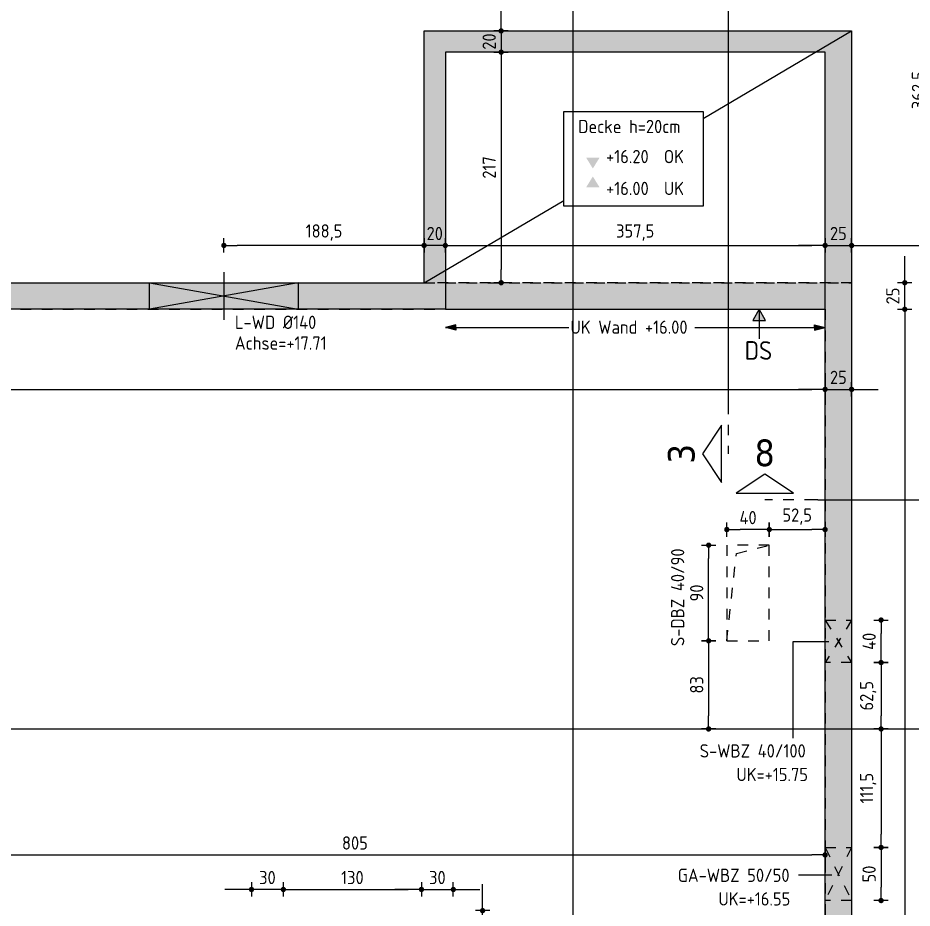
# Model space of a CAD drawing. Extents: x 22 to 185, y 12 to 71.
# Drawn here: x 50.87 to 59.29, y 50.28 to 58.66 of the extents above; entities that cross this region are included whole.
import ezdxf
from ezdxf.enums import TextEntityAlignment as Align

# ---------------------------------------------------------------- set-up
doc = ezdxf.new("R2010")
doc.units = 0
doc.header["$LTSCALE"] = 0.5
doc.header["$MEASUREMENT"] = 0
doc.header["$PDSIZE"] = 0.15
for name, pattern in [('AUSGEZOGEN', [1000.01, 1000, 0.01]), ('HIDDEN2', [0.187, 0.125, -0.062]), ('PUNKT', [0.175, 0.05, -0.125]), ('STRICHPUNKT2', [0.55, 0.25, -0.125, 0.05, -0.125])]:
    doc.linetypes.add(name, pattern=pattern)
doc.layers.get('0').update_dxf_attribs({"linetype": 'CONTINUOUS'})
doc.layers.get('Defpoints').update_dxf_attribs({"linetype": 'CONTINUOUS'})
for name, color, linetype in [('ACHSEN', 7, 'CONTINUOUS'), ('Attika DG', 7, 'CONTINUOUS'), ('BETON', 7, 'CONTINUOUS'), ('DD', 7, 'CONTINUOUS'), ('DRUEBER', 7, 'CONTINUOUS'), ('grau_hell', 7, 'CONTINUOUS'), ('grau_mittel', 7, 'CONTINUOUS'), ('HILFE', 7, 'CONTINUOUS'), ('koten', 7, 'CONTINUOUS'), ('MASSE', 7, 'CONTINUOUS'), ('OBJEKT', 7, 'CONTINUOUS'), ('RND', 7, 'CONTINUOUS'), ('SCHNITTE', 7, 'CONTINUOUS'), ('TEXT', 7, 'CONTINUOUS'), ('WD', 7, 'CONTINUOUS')]:
    doc.layers.add(name, color=color, linetype=linetype)
doc.layers.add('NOPLOT', color=7, linetype='CONTINUOUS', plot=False)
doc.styles.add('HELV', font='tahoma.ttf')
doc.styles.add('TXT', font='isocp.shx')
doc.dimstyles.new('DOT_I', dxfattribs={"dimscale": 0.5, "dimtxt": 0.25, "dimasz": 0.25, "dimexe": 0.1, "dimexo": 0.3, "dimgap": 0.1, "dimtad": 1, "dimdec": 3, "dimzin": 3, "dimtxsty": 'TXT', "dimblk": 'DOT', "dimblk1": 'DOT', "dimblk2": 'DOT', "dimsah": 1, "dimcen": 0.1, "dimse1": 1, "dimse2": 1, "dimazin": 0, "dimtfac": 1, "dimtdec": 4, "dimtix": 1, "dimtmove": 2, "dimatfit": 3, "dimldrblk": 'DOT', "dimfxl": 0, "dimtvp": 1, "dimtolj": 1, "dimtzin": 0, "dimarcsym": 0})

# ---------------------------------------------------------------- blocks, each defined once
blk = doc.blocks.new('DG')
at = {"color": 0, "linetype": 'ByBlock', "lineweight": -2}
blk.add_lwpolyline([(7.8, 13.4), (31.25, 13.4), (31.25, 15.77), (35.275, 15.77), (35.275, 0), (34.875, 0), (34.875, 0.25), (35.025, 0.25), (35.025, 15.57), (31.45, 15.57), (31.45, 13.15), (7.6, 13.15)], dxfattribs=at)
blk = doc.blocks.new('Aufkantung')
at = {"color": 0, "linetype": 'ByBlock', "lineweight": -2}
for points in [[(-0.1, 10.25), (-0.05, 10.25), (-0.05, 13.4), (35.175, 13.4), (35.175, 0), (-0.1, 0)], [(0.15, 13.15), (34.925, 13.15), (34.925, 0.25), (0.15, 0.25)]]:
    blk.add_lwpolyline(points, close=True, dxfattribs=at)
blk = doc.blocks.new('DOT')
at = {"layer": 'MASSE', "color": 7, "linetype": 'Continuous'}
for p, q in [((0, 0), (-1, 0)), ((0, 0.54), (0, -0.54))]:
    blk.add_line(p, q, dxfattribs=at)
at = {"layer": 'MASSE', "color": 7, "linetype": 'Continuous', "const_width": 0.2}
blk.add_lwpolyline([(-0.1, 0, 1), (0.1, 0, 1)], format="xyb", close=True, dxfattribs=at)
blk = doc.blocks.new('*D190')
at = {"layer": 'Defpoints', "color": 0, "linetype": 'AUSGEZOGEN', "transparency": 16777216}
for p in [(27.4744, 55.1648), (58.4744, 55.1648), (58.4744, 55.1648)]:
    blk.add_point(p, dxfattribs=at)
at = {"layer": 'MASSE', "color": 0, "linetype": 'AUSGEZOGEN', "lineweight": -2, "transparency": 16777216}
blk.add_line((27.5994, 55.1648), (58.3494, 55.1648), dxfattribs=at)
at = {"layer": 'MASSE', "color": 0, "linetype": 'AUSGEZOGEN', "lineweight": -2, "transparency": 16777216, "xscale": 0.125, "yscale": 0.125, "zscale": 0.125, "rotation": 180}
blk.add_blockref('DOT', (27.4744, 55.1648), dxfattribs=at)
at = {"layer": 'MASSE', "color": 0, "linetype": 'AUSGEZOGEN', "lineweight": -2, "transparency": 16777216, "xscale": 0.125, "yscale": 0.125, "zscale": 0.125}
blk.add_blockref('DOT', (58.4744, 55.1648), dxfattribs=at)
at = {"layer": 'MASSE', "color": 0, "linetype": 'AUSGEZOGEN', "transparency": 16777216, "insert": (42.9744, 55.2773), "char_height": 0.125, "attachment_point": 5, "style": 'TXT'}
blk.add_mtext('\\A1;3100', dxfattribs=at)
blk = doc.blocks.new('*D191')
at = {"layer": 'Defpoints', "color": 0, "linetype": 'AUSGEZOGEN', "transparency": 16777216}
for p in [(58.4744, 55.1648), (58.7244, 55.1648), (58.7244, 55.1648)]:
    blk.add_point(p, dxfattribs=at)
at = {"layer": 'MASSE', "color": 0, "linetype": 'AUSGEZOGEN', "lineweight": -2, "transparency": 16777216}
for p, q in [((58.3494, 55.1648), (58.2244, 55.1648)), ((58.4744, 55.1648), (58.7244, 55.1648)), ((58.8494, 55.1648), (58.9744, 55.1648))]:
    blk.add_line(p, q, dxfattribs=at)
at = {"layer": 'MASSE', "color": 0, "linetype": 'AUSGEZOGEN', "lineweight": -2, "transparency": 16777216, "xscale": 0.125, "yscale": 0.125, "zscale": 0.125}
blk.add_blockref('DOT', (58.4744, 55.1648), dxfattribs=at)
at = {"layer": 'MASSE', "color": 0, "linetype": 'AUSGEZOGEN', "lineweight": -2, "transparency": 16777216, "xscale": 0.125, "yscale": 0.125, "zscale": 0.125, "rotation": 180}
blk.add_blockref('DOT', (58.7244, 55.1648), dxfattribs=at)
at = {"layer": 'MASSE', "color": 0, "linetype": 'AUSGEZOGEN', "transparency": 16777216, "insert": (58.5994, 55.2774), "char_height": 0.125, "attachment_point": 5, "style": 'TXT'}
blk.add_mtext('\\A1;25', dxfattribs=at)
blk = doc.blocks.new('*D201')
at = {"layer": 'Defpoints', "color": 0, "linetype": 'AUSGEZOGEN', "transparency": 16777216}
for p in [(59.2246, 56.1685), (59.2246, 56.1685), (59.2246, 55.9185)]:
    blk.add_point(p, dxfattribs=at)
at = {"layer": 'MASSE', "color": 0, "linetype": 'AUSGEZOGEN', "lineweight": -2, "transparency": 16777216}
for p, q in [((59.2246, 56.2935), (59.2246, 56.4185)), ((59.2246, 55.9185), (59.2246, 56.1685)), ((59.2246, 55.7935), (59.2246, 55.6685))]:
    blk.add_line(p, q, dxfattribs=at)
at = {"layer": 'MASSE', "color": 0, "linetype": 'AUSGEZOGEN', "lineweight": -2, "transparency": 16777216, "xscale": 0.125, "yscale": 0.125, "zscale": 0.125}
for p, rotation in [((59.2246, 56.1685), 270), ((59.2246, 55.9185), 90)]:
    blk.add_blockref('DOT', p, dxfattribs=dict(at, rotation=rotation))
at = {"layer": 'MASSE', "color": 0, "linetype": 'AUSGEZOGEN', "transparency": 16777216, "insert": (59.1121, 56.0435), "char_height": 0.125, "attachment_point": 5, "rotation": 90, "style": 'TXT'}
blk.add_mtext('\\A1;25', dxfattribs=at)
blk = doc.blocks.new('*D202')
at = {"layer": 'Defpoints', "color": 0, "linetype": 'AUSGEZOGEN', "transparency": 16777216}
for p in [(59.2246, 55.9185), (59.2246, 43.0185), (59.2246, 43.0185)]:
    blk.add_point(p, dxfattribs=at)
at = {"layer": 'MASSE', "color": 0, "linetype": 'AUSGEZOGEN', "lineweight": -2, "transparency": 16777216}
blk.add_line((59.2246, 55.7935), (59.2246, 43.1435), dxfattribs=at)
at = {"layer": 'MASSE', "color": 0, "linetype": 'AUSGEZOGEN', "lineweight": -2, "transparency": 16777216, "xscale": 0.125, "yscale": 0.125, "zscale": 0.125}
for p, rotation in [((59.2246, 55.9185), 90), ((59.2246, 43.0185), 270)]:
    blk.add_blockref('DOT', p, dxfattribs=dict(at, rotation=rotation))
at = {"layer": 'MASSE', "color": 0, "linetype": 'AUSGEZOGEN', "transparency": 16777216, "insert": (59.1121, 49.4685), "char_height": 0.125, "attachment_point": 5, "rotation": 90, "style": 'TXT'}
blk.add_mtext('\\A1;1290', dxfattribs=at)
blk = doc.blocks.new('*D213')
at = {"layer": 'Defpoints', "color": 0, "linetype": 'AUSGEZOGEN', "transparency": 16777216}
for p in [(50.4244, 50.7829), (58.4744, 50.7829), (58.4744, 50.7829)]:
    blk.add_point(p, dxfattribs=at)
at = {"layer": 'MASSE', "color": 0, "linetype": 'AUSGEZOGEN', "lineweight": -2, "transparency": 16777216}
blk.add_line((50.5494, 50.7829), (58.3494, 50.7829), dxfattribs=at)
at = {"layer": 'MASSE', "color": 0, "linetype": 'AUSGEZOGEN', "lineweight": -2, "transparency": 16777216, "xscale": 0.125, "yscale": 0.125, "zscale": 0.125, "rotation": 180}
blk.add_blockref('DOT', (50.4244, 50.7829), dxfattribs=at)
at = {"layer": 'MASSE', "color": 0, "linetype": 'AUSGEZOGEN', "lineweight": -2, "transparency": 16777216, "xscale": 0.125, "yscale": 0.125, "zscale": 0.125}
blk.add_blockref('DOT', (58.4744, 50.7829), dxfattribs=at)
at = {"layer": 'MASSE', "color": 0, "linetype": 'AUSGEZOGEN', "transparency": 16777216, "insert": (54.048, 50.8954), "char_height": 0.125, "attachment_point": 5, "style": 'TXT'}
blk.add_mtext('\\A1;805', dxfattribs=at)
blk = doc.blocks.new('okrd_o')
at = {"layer": 'koten', "color": 7, "linetype": 'Continuous'}
blk.add_solid([(-0.125, 0.202), (0.125, 0.202), (0, 0)], dxfattribs=at)
at = {"layer": 'koten', "style": 'TXT'}
blk.add_attdef('OKRD', (0.25, 0.1), '', height=0.25, dxfattribs=at)
blk = doc.blocks.new('okrd_u')
at = {"layer": 'koten', "color": 7, "linetype": 'Continuous'}
blk.add_solid([(-0.125, -0.202), (0.125, -0.202), (0, 0)], dxfattribs=at)
at = {"layer": 'koten', "style": 'TXT'}
blk.add_attdef('OKRD', (0.25, -0.35), '', height=0.25, dxfattribs=at)
blk = doc.blocks.new('*D258')
at = {"layer": 'Defpoints', "color": 0, "linetype": 'AUSGEZOGEN', "transparency": 16777216}
for p in [(54.6994, 56.5192), (54.6994, 56.5192), (54.8994, 56.5192)]:
    blk.add_point(p, dxfattribs=at)
at = {"layer": 'MASSE', "color": 0, "linetype": 'AUSGEZOGEN', "lineweight": -2, "transparency": 16777216}
for p, q in [((54.5744, 56.5192), (54.4494, 56.5192)), ((54.8994, 56.5192), (54.6994, 56.5192)), ((55.0244, 56.5192), (55.1494, 56.5192))]:
    blk.add_line(p, q, dxfattribs=at)
at = {"layer": 'MASSE', "color": 0, "linetype": 'AUSGEZOGEN', "lineweight": -2, "transparency": 16777216, "xscale": 0.125, "yscale": 0.125, "zscale": 0.125}
blk.add_blockref('DOT', (54.6994, 56.5192), dxfattribs=at)
at = {"layer": 'MASSE', "color": 0, "linetype": 'AUSGEZOGEN', "lineweight": -2, "transparency": 16777216, "xscale": 0.125, "yscale": 0.125, "zscale": 0.125, "rotation": 180}
blk.add_blockref('DOT', (54.8994, 56.5192), dxfattribs=at)
at = {"layer": 'MASSE', "color": 0, "linetype": 'AUSGEZOGEN', "transparency": 16777216, "insert": (54.7994, 56.6317), "char_height": 0.125, "attachment_point": 5, "style": 'TXT'}
blk.add_mtext('\\A1;20', dxfattribs=at)
blk = doc.blocks.new('*D259')
at = {"layer": 'Defpoints', "color": 0, "linetype": 'AUSGEZOGEN', "transparency": 16777216}
for p in [(54.8994, 56.5192), (58.4744, 56.5192), (58.4744, 56.5192)]:
    blk.add_point(p, dxfattribs=at)
at = {"layer": 'MASSE', "color": 0, "linetype": 'AUSGEZOGEN', "lineweight": -2, "transparency": 16777216}
blk.add_line((55.0244, 56.5192), (58.3494, 56.5192), dxfattribs=at)
at = {"layer": 'MASSE', "color": 0, "linetype": 'AUSGEZOGEN', "lineweight": -2, "transparency": 16777216, "xscale": 0.125, "yscale": 0.125, "zscale": 0.125, "rotation": 180}
blk.add_blockref('DOT', (54.8994, 56.5192), dxfattribs=at)
at = {"layer": 'MASSE', "color": 0, "linetype": 'AUSGEZOGEN', "lineweight": -2, "transparency": 16777216, "xscale": 0.125, "yscale": 0.125, "zscale": 0.125}
blk.add_blockref('DOT', (58.4744, 56.5192), dxfattribs=at)
at = {"layer": 'MASSE', "color": 0, "linetype": 'AUSGEZOGEN', "transparency": 16777216, "insert": (56.6869, 56.6411), "char_height": 0.125, "attachment_point": 5, "style": 'TXT'}
blk.add_mtext('\\A1;357,5', dxfattribs=at)
blk = doc.blocks.new('*D260')
at = {"layer": 'Defpoints', "color": 0, "linetype": 'AUSGEZOGEN', "transparency": 16777216}
for p in [(58.4744, 56.5192), (58.7244, 56.5192), (58.7244, 56.5192)]:
    blk.add_point(p, dxfattribs=at)
at = {"layer": 'MASSE', "color": 0, "linetype": 'AUSGEZOGEN', "lineweight": -2, "transparency": 16777216}
for p, q in [((58.3494, 56.5192), (58.2244, 56.5192)), ((58.4744, 56.5192), (58.7244, 56.5192)), ((58.8494, 56.5192), (58.9744, 56.5192))]:
    blk.add_line(p, q, dxfattribs=at)
at = {"layer": 'MASSE', "color": 0, "linetype": 'AUSGEZOGEN', "lineweight": -2, "transparency": 16777216, "xscale": 0.125, "yscale": 0.125, "zscale": 0.125}
blk.add_blockref('DOT', (58.4744, 56.5192), dxfattribs=at)
at = {"layer": 'MASSE', "color": 0, "linetype": 'AUSGEZOGEN', "lineweight": -2, "transparency": 16777216, "xscale": 0.125, "yscale": 0.125, "zscale": 0.125, "rotation": 180}
blk.add_blockref('DOT', (58.7244, 56.5192), dxfattribs=at)
at = {"layer": 'MASSE', "color": 0, "linetype": 'AUSGEZOGEN', "transparency": 16777216, "insert": (58.5994, 56.6317), "char_height": 0.125, "attachment_point": 5, "style": 'TXT'}
blk.add_mtext('\\A1;25', dxfattribs=at)
blk = doc.blocks.new('*D261')
at = {"layer": 'Defpoints', "color": 0, "linetype": 'AUSGEZOGEN', "transparency": 16777216}
for p in [(58.7244, 56.5192), (62.1994, 56.5192), (62.1994, 56.5192)]:
    blk.add_point(p, dxfattribs=at)
at = {"layer": 'MASSE', "color": 0, "linetype": 'AUSGEZOGEN', "lineweight": -2, "transparency": 16777216}
blk.add_line((58.8494, 56.5192), (62.0744, 56.5192), dxfattribs=at)
at = {"layer": 'MASSE', "color": 0, "linetype": 'AUSGEZOGEN', "lineweight": -2, "transparency": 16777216, "xscale": 0.125, "yscale": 0.125, "zscale": 0.125, "rotation": 180}
blk.add_blockref('DOT', (58.7244, 56.5192), dxfattribs=at)
at = {"layer": 'MASSE', "color": 0, "linetype": 'AUSGEZOGEN', "lineweight": -2, "transparency": 16777216, "xscale": 0.125, "yscale": 0.125, "zscale": 0.125}
blk.add_blockref('DOT', (62.1994, 56.5192), dxfattribs=at)
at = {"layer": 'MASSE', "color": 0, "linetype": 'AUSGEZOGEN', "transparency": 16777216, "insert": (60.4619, 56.6411), "char_height": 0.125, "attachment_point": 5, "style": 'TXT'}
blk.add_mtext('\\A1;347,5', dxfattribs=at)
blk = doc.blocks.new('SCHN-1')
at = {"layer": 'SCHNITTE', "color": 5, "linetype": 'Continuous'}
blk.add_lwpolyline([(0.54, 0.125), (0, 0.485), (-0.54, 0.125)], close=True, dxfattribs=at)
at = {"layer": 'SCHNITTE', "color": 6, "linetype": 'Continuous', "style": 'HELV'}
blk.add_attdef('SCHN-1', text='', height=0.5, dxfattribs=at).set_placement((0, 0.635), align=Align.CENTER)
blk = doc.blocks.new('*D90')
at = {"layer": 'Defpoints', "color": 0, "linetype": 'AUSGEZOGEN', "transparency": 16777216}
for p in [(57.5494, 53.8454), (57.5494, 53.8454), (57.9494, 53.8454)]:
    blk.add_point(p, dxfattribs=at)
at = {"layer": 'MASSE', "color": 0, "linetype": 'AUSGEZOGEN', "lineweight": -2, "transparency": 16777216}
blk.add_line((57.8244, 53.8454), (57.6744, 53.8454), dxfattribs=at)
at = {"layer": 'MASSE', "color": 0, "linetype": 'AUSGEZOGEN', "lineweight": -2, "transparency": 16777216, "xscale": 0.125, "yscale": 0.125, "zscale": 0.125, "rotation": 180}
blk.add_blockref('DOT', (57.5494, 53.8454), dxfattribs=at)
at = {"layer": 'MASSE', "color": 0, "linetype": 'AUSGEZOGEN', "lineweight": -2, "transparency": 16777216, "xscale": 0.125, "yscale": 0.125, "zscale": 0.125}
blk.add_blockref('DOT', (57.9494, 53.8454), dxfattribs=at)
at = {"layer": 'MASSE', "color": 0, "linetype": 'AUSGEZOGEN', "transparency": 16777216, "insert": (57.7494, 53.9579), "char_height": 0.125, "attachment_point": 5, "style": 'TXT'}
blk.add_mtext('\\A1;40', dxfattribs=at)
blk = doc.blocks.new('*D91')
at = {"layer": 'Defpoints', "color": 0, "linetype": 'AUSGEZOGEN', "transparency": 16777216}
for p in [(57.9494, 53.8454), (58.4744, 53.8454), (58.4744, 53.8454)]:
    blk.add_point(p, dxfattribs=at)
at = {"layer": 'MASSE', "color": 0, "linetype": 'AUSGEZOGEN', "lineweight": -2, "transparency": 16777216}
blk.add_line((58.0744, 53.8454), (58.3494, 53.8454), dxfattribs=at)
at = {"layer": 'MASSE', "color": 0, "linetype": 'AUSGEZOGEN', "lineweight": -2, "transparency": 16777216, "xscale": 0.125, "yscale": 0.125, "zscale": 0.125, "rotation": 180}
blk.add_blockref('DOT', (57.9494, 53.8454), dxfattribs=at)
at = {"layer": 'MASSE', "color": 0, "linetype": 'AUSGEZOGEN', "lineweight": -2, "transparency": 16777216, "xscale": 0.125, "yscale": 0.125, "zscale": 0.125}
blk.add_blockref('DOT', (58.4744, 53.8454), dxfattribs=at)
at = {"layer": 'MASSE', "color": 0, "linetype": 'AUSGEZOGEN', "transparency": 16777216, "insert": (58.2119, 53.9673), "char_height": 0.125, "attachment_point": 5, "style": 'TXT'}
blk.add_mtext('\\A1;52,5', dxfattribs=at)
blk = doc.blocks.new('*D77')
at = {"layer": 'Defpoints', "color": 0, "linetype": 'AUSGEZOGEN', "transparency": 16777216}
for p in [(57.3783, 53.6985), (57.3783, 53.6985), (57.3783, 52.7985)]:
    blk.add_point(p, dxfattribs=at)
at = {"layer": 'MASSE', "color": 0, "linetype": 'AUSGEZOGEN', "lineweight": -2, "transparency": 16777216}
blk.add_line((57.3783, 52.9235), (57.3783, 53.5735), dxfattribs=at)
at = {"layer": 'MASSE', "color": 0, "linetype": 'AUSGEZOGEN', "lineweight": -2, "transparency": 16777216, "xscale": 0.125, "yscale": 0.125, "zscale": 0.125}
for p, rotation in [((57.3783, 53.6985), 90), ((57.3783, 52.7985), 270)]:
    blk.add_blockref('DOT', p, dxfattribs=dict(at, rotation=rotation))
at = {"layer": 'MASSE', "color": 0, "linetype": 'AUSGEZOGEN', "transparency": 16777216, "insert": (57.2658, 53.2485), "char_height": 0.125, "attachment_point": 5, "rotation": 90, "style": 'TXT'}
blk.add_mtext('\\A1;90', dxfattribs=at)
blk = doc.blocks.new('*D78')
at = {"layer": 'Defpoints', "color": 0, "linetype": 'AUSGEZOGEN', "transparency": 16777216}
for p in [(57.3783, 52.7985), (57.3783, 51.9685), (57.3783, 51.9685)]:
    blk.add_point(p, dxfattribs=at)
at = {"layer": 'MASSE', "color": 0, "linetype": 'AUSGEZOGEN', "lineweight": -2, "transparency": 16777216}
blk.add_line((57.3783, 52.6735), (57.3783, 52.0935), dxfattribs=at)
at = {"layer": 'MASSE', "color": 0, "linetype": 'AUSGEZOGEN', "lineweight": -2, "transparency": 16777216, "xscale": 0.125, "yscale": 0.125, "zscale": 0.125}
for p, rotation in [((57.3783, 52.7985), 90), ((57.3783, 51.9685), 270)]:
    blk.add_blockref('DOT', p, dxfattribs=dict(at, rotation=rotation))
at = {"layer": 'MASSE', "color": 0, "linetype": 'AUSGEZOGEN', "transparency": 16777216, "insert": (57.2658, 52.3835), "char_height": 0.125, "attachment_point": 5, "rotation": 90, "style": 'TXT'}
blk.add_mtext('\\A1;83', dxfattribs=at)
blk = doc.blocks.new('*D295')
at = {"layer": 'Defpoints', "color": 0, "linetype": 'AUSGEZOGEN', "transparency": 16777216}
for p in [(59.4901, 59.7935), (59.4901, 56.1685), (59.4901, 56.1685)]:
    blk.add_point(p, dxfattribs=at)
at = {"layer": 'MASSE', "color": 0, "linetype": 'AUSGEZOGEN', "lineweight": -2, "transparency": 16777216}
blk.add_line((59.4901, 59.6685), (59.4901, 56.2935), dxfattribs=at)
at = {"layer": 'MASSE', "color": 0, "linetype": 'AUSGEZOGEN', "lineweight": -2, "transparency": 16777216, "xscale": 0.125, "yscale": 0.125, "zscale": 0.125}
for p, rotation in [((59.4901, 59.7935), 90), ((59.4901, 56.1685), 270)]:
    blk.add_blockref('DOT', p, dxfattribs=dict(at, rotation=rotation))
at = {"layer": 'MASSE', "color": 0, "linetype": 'AUSGEZOGEN', "transparency": 16777216, "insert": (59.3682, 57.981), "char_height": 0.125, "attachment_point": 5, "rotation": 90, "style": 'TXT'}
blk.add_mtext('\\A1;362,5', dxfattribs=at)
blk = doc.blocks.new('*D119')
at = {"layer": 'Defpoints', "color": 0, "linetype": 'AUSGEZOGEN', "transparency": 16777216}
for p in [(55.4248, 59.7935), (55.4248, 59.7935), (55.4248, 58.5385)]:
    blk.add_point(p, dxfattribs=at)
at = {"layer": 'MASSE', "color": 0, "linetype": 'AUSGEZOGEN', "lineweight": -2, "transparency": 16777216}
blk.add_line((55.4248, 58.6635), (55.4248, 59.6685), dxfattribs=at)
at = {"layer": 'MASSE', "color": 0, "linetype": 'AUSGEZOGEN', "lineweight": -2, "transparency": 16777216, "xscale": 0.125, "yscale": 0.125, "zscale": 0.125}
for p, rotation in [((55.4248, 59.7935), 90), ((55.4248, 58.5385), 270)]:
    blk.add_blockref('DOT', p, dxfattribs=dict(at, rotation=rotation))
at = {"layer": 'MASSE', "color": 0, "linetype": 'AUSGEZOGEN', "transparency": 16777216, "insert": (55.3029, 59.166), "char_height": 0.125, "attachment_point": 5, "rotation": 90, "style": 'TXT'}
blk.add_mtext('\\A1;125,5', dxfattribs=at)
blk = doc.blocks.new('*D120')
at = {"layer": 'Defpoints', "color": 0, "linetype": 'AUSGEZOGEN', "transparency": 16777216}
for p in [(55.4248, 58.5385), (55.4248, 58.3385), (55.4248, 58.3385)]:
    blk.add_point(p, dxfattribs=at)
at = {"layer": 'MASSE', "color": 0, "linetype": 'AUSGEZOGEN', "lineweight": -2, "transparency": 16777216}
for p, q in [((55.4248, 58.6635), (55.4248, 58.7885)), ((55.4248, 58.5385), (55.4248, 58.3385)), ((55.4248, 58.2135), (55.4248, 58.0885))]:
    blk.add_line(p, q, dxfattribs=at)
at = {"layer": 'MASSE', "color": 0, "linetype": 'AUSGEZOGEN', "lineweight": -2, "transparency": 16777216, "xscale": 0.125, "yscale": 0.125, "zscale": 0.125}
for p, rotation in [((55.4248, 58.5385), 270), ((55.4248, 58.3385), 90)]:
    blk.add_blockref('DOT', p, dxfattribs=dict(at, rotation=rotation))
at = {"layer": 'MASSE', "color": 0, "linetype": 'AUSGEZOGEN', "transparency": 16777216, "insert": (55.3122, 58.4385), "char_height": 0.125, "attachment_point": 5, "rotation": 90, "style": 'TXT'}
blk.add_mtext('\\A1;20', dxfattribs=at)
blk = doc.blocks.new('*D121')
at = {"layer": 'Defpoints', "color": 0, "linetype": 'AUSGEZOGEN', "transparency": 16777216}
for p in [(55.4248, 58.3385), (55.4248, 56.1685), (55.4248, 56.1685)]:
    blk.add_point(p, dxfattribs=at)
at = {"layer": 'MASSE', "color": 0, "linetype": 'AUSGEZOGEN', "lineweight": -2, "transparency": 16777216}
blk.add_line((55.4248, 58.2135), (55.4248, 56.2935), dxfattribs=at)
at = {"layer": 'MASSE', "color": 0, "linetype": 'AUSGEZOGEN', "lineweight": -2, "transparency": 16777216, "xscale": 0.125, "yscale": 0.125, "zscale": 0.125}
for p, rotation in [((55.4248, 58.3385), 90), ((55.4248, 56.1685), 270)]:
    blk.add_blockref('DOT', p, dxfattribs=dict(at, rotation=rotation))
at = {"layer": 'MASSE', "color": 0, "linetype": 'AUSGEZOGEN', "transparency": 16777216, "insert": (55.3122, 57.2535), "char_height": 0.125, "attachment_point": 5, "rotation": 90, "style": 'TXT'}
blk.add_mtext('\\A1;217', dxfattribs=at)
blk = doc.blocks.new('*D129')
at = {"layer": 'Defpoints', "color": 0, "linetype": 'AUSGEZOGEN', "transparency": 16777216}
for p in [(52.8144, 56.5192), (52.8144, 56.5192), (54.6994, 56.5192)]:
    blk.add_point(p, dxfattribs=at)
at = {"layer": 'MASSE', "color": 0, "linetype": 'AUSGEZOGEN', "lineweight": -2, "transparency": 16777216}
blk.add_line((54.5744, 56.5192), (52.9394, 56.5192), dxfattribs=at)
at = {"layer": 'MASSE', "color": 0, "linetype": 'AUSGEZOGEN', "lineweight": -2, "transparency": 16777216, "xscale": 0.125, "yscale": 0.125, "zscale": 0.125, "rotation": 180}
blk.add_blockref('DOT', (52.8144, 56.5192), dxfattribs=at)
at = {"layer": 'MASSE', "color": 0, "linetype": 'AUSGEZOGEN', "lineweight": -2, "transparency": 16777216, "xscale": 0.125, "yscale": 0.125, "zscale": 0.125}
blk.add_blockref('DOT', (54.6994, 56.5192), dxfattribs=at)
at = {"layer": 'MASSE', "color": 0, "linetype": 'AUSGEZOGEN', "transparency": 16777216, "insert": (53.7569, 56.6411), "char_height": 0.125, "attachment_point": 5, "style": 'TXT'}
blk.add_mtext('\\A1;188,5', dxfattribs=at)
blk = doc.blocks.new('Pfeillinie')
at = {"layer": 'TEXT', "linetype": 'Continuous'}
blk.add_hatch(color=7, dxfattribs=at).paths.add_polyline_path([(0, 0), (-0.8, 0.2), (-0.8, 0), (-0.8, -0.2)])
at = {"layer": 'TEXT', "color": 7, "linetype": 'Continuous'}
for p, q in [((-0.8, 0), (-0.8, 0.2)), ((-0.8, 0.2), (0, 0)), ((-0.8, 0), (-0.8, -0.2)), ((-0.8, -0.2), (0, 0))]:
    blk.add_line(p, q, dxfattribs=at)
blk = doc.blocks.new('*D51')
at = {"layer": 'Defpoints', "color": 0, "linetype": 'AUSGEZOGEN', "transparency": 16777216}
for p in [(59.0016, 50.8535), (59.0016, 50.3535), (59.0016, 50.3535)]:
    blk.add_point(p, dxfattribs=at)
at = {"layer": 'MASSE', "color": 0, "linetype": 'AUSGEZOGEN', "lineweight": -2, "transparency": 16777216}
blk.add_line((59.0016, 50.7285), (59.0016, 50.4785), dxfattribs=at)
at = {"layer": 'MASSE', "color": 0, "linetype": 'AUSGEZOGEN', "lineweight": -2, "transparency": 16777216, "xscale": 0.125, "yscale": 0.125, "zscale": 0.125}
for p, rotation in [((59.0016, 50.8535), 90), ((59.0016, 50.3535), 270)]:
    blk.add_blockref('DOT', p, dxfattribs=dict(at, rotation=rotation))
at = {"layer": 'MASSE', "color": 0, "linetype": 'AUSGEZOGEN', "transparency": 16777216, "insert": (58.8891, 50.6035), "char_height": 0.125, "attachment_point": 5, "rotation": 90, "style": 'TXT'}
blk.add_mtext('\\A1;50', dxfattribs=at)
blk = doc.blocks.new('*D158')
at = {"layer": 'Defpoints', "color": 0, "linetype": 'AUSGEZOGEN', "transparency": 16777216}
for p in [(53.0744, 50.4579), (53.0744, 50.4579), (53.3744, 50.4579)]:
    blk.add_point(p, dxfattribs=at)
at = {"layer": 'MASSE', "color": 0, "linetype": 'AUSGEZOGEN', "lineweight": -2, "transparency": 16777216}
for p, q in [((52.9494, 50.4579), (52.8244, 50.4579)), ((53.3744, 50.4579), (53.0744, 50.4579)), ((53.4994, 50.4579), (53.6244, 50.4579))]:
    blk.add_line(p, q, dxfattribs=at)
at = {"layer": 'MASSE', "color": 0, "linetype": 'AUSGEZOGEN', "lineweight": -2, "transparency": 16777216, "xscale": 0.125, "yscale": 0.125, "zscale": 0.125}
blk.add_blockref('DOT', (53.0744, 50.4579), dxfattribs=at)
at = {"layer": 'MASSE', "color": 0, "linetype": 'AUSGEZOGEN', "lineweight": -2, "transparency": 16777216, "xscale": 0.125, "yscale": 0.125, "zscale": 0.125, "rotation": 180}
blk.add_blockref('DOT', (53.3744, 50.4579), dxfattribs=at)
at = {"layer": 'MASSE', "color": 0, "linetype": 'AUSGEZOGEN', "transparency": 16777216, "insert": (53.2244, 50.5704), "char_height": 0.125, "attachment_point": 5, "style": 'TXT'}
blk.add_mtext('\\A1;30', dxfattribs=at)
blk = doc.blocks.new('*D159')
at = {"layer": 'Defpoints', "color": 0, "linetype": 'AUSGEZOGEN', "transparency": 16777216}
for p in [(53.3744, 50.4579), (54.6744, 50.4579), (54.6744, 50.4579)]:
    blk.add_point(p, dxfattribs=at)
at = {"layer": 'MASSE', "color": 0, "linetype": 'AUSGEZOGEN', "lineweight": -2, "transparency": 16777216}
blk.add_line((53.4994, 50.4579), (54.5494, 50.4579), dxfattribs=at)
at = {"layer": 'MASSE', "color": 0, "linetype": 'AUSGEZOGEN', "lineweight": -2, "transparency": 16777216, "xscale": 0.125, "yscale": 0.125, "zscale": 0.125, "rotation": 180}
blk.add_blockref('DOT', (53.3744, 50.4579), dxfattribs=at)
at = {"layer": 'MASSE', "color": 0, "linetype": 'AUSGEZOGEN', "lineweight": -2, "transparency": 16777216, "xscale": 0.125, "yscale": 0.125, "zscale": 0.125}
blk.add_blockref('DOT', (54.6744, 50.4579), dxfattribs=at)
at = {"layer": 'MASSE', "color": 0, "linetype": 'AUSGEZOGEN', "transparency": 16777216, "insert": (54.0244, 50.5704), "char_height": 0.125, "attachment_point": 5, "style": 'TXT'}
blk.add_mtext('\\A1;130', dxfattribs=at)
blk = doc.blocks.new('*D160')
at = {"layer": 'Defpoints', "color": 0, "linetype": 'AUSGEZOGEN', "transparency": 16777216}
for p in [(54.6744, 50.4579), (54.9744, 50.4579), (54.9744, 50.4579)]:
    blk.add_point(p, dxfattribs=at)
at = {"layer": 'MASSE', "color": 0, "linetype": 'AUSGEZOGEN', "lineweight": -2, "transparency": 16777216}
for p, q in [((54.5494, 50.4579), (54.4244, 50.4579)), ((54.6744, 50.4579), (54.9744, 50.4579)), ((55.0994, 50.4579), (55.2244, 50.4579))]:
    blk.add_line(p, q, dxfattribs=at)
at = {"layer": 'MASSE', "color": 0, "linetype": 'AUSGEZOGEN', "lineweight": -2, "transparency": 16777216, "xscale": 0.125, "yscale": 0.125, "zscale": 0.125}
blk.add_blockref('DOT', (54.6744, 50.4579), dxfattribs=at)
at = {"layer": 'MASSE', "color": 0, "linetype": 'AUSGEZOGEN', "lineweight": -2, "transparency": 16777216, "xscale": 0.125, "yscale": 0.125, "zscale": 0.125, "rotation": 180}
blk.add_blockref('DOT', (54.9744, 50.4579), dxfattribs=at)
at = {"layer": 'MASSE', "color": 0, "linetype": 'AUSGEZOGEN', "transparency": 16777216, "insert": (54.8244, 50.5704), "char_height": 0.125, "attachment_point": 5, "style": 'TXT'}
blk.add_mtext('\\A1;30', dxfattribs=at)
blk = doc.blocks.new('*D161')
at = {"layer": 'Defpoints', "color": 0, "linetype": 'AUSGEZOGEN', "transparency": 16777216}
for p in [(55.2502, 50.2585), (55.2502, 50.2585), (55.2502, 49.9585)]:
    blk.add_point(p, dxfattribs=at)
at = {"layer": 'MASSE', "color": 0, "linetype": 'AUSGEZOGEN', "lineweight": -2, "transparency": 16777216}
for p, q in [((55.2502, 50.3835), (55.2502, 50.5085)), ((55.2502, 49.9585), (55.2502, 50.2585)), ((55.2502, 49.8335), (55.2502, 49.7085))]:
    blk.add_line(p, q, dxfattribs=at)
at = {"layer": 'MASSE', "color": 0, "linetype": 'AUSGEZOGEN', "lineweight": -2, "transparency": 16777216, "xscale": 0.125, "yscale": 0.125, "zscale": 0.125}
for p, rotation in [((55.2502, 50.2585), 270), ((55.2502, 49.9585), 90)]:
    blk.add_blockref('DOT', p, dxfattribs=dict(at, rotation=rotation))
at = {"layer": 'MASSE', "color": 0, "linetype": 'AUSGEZOGEN', "transparency": 16777216, "insert": (55.1377, 50.1085), "char_height": 0.125, "attachment_point": 5, "rotation": 90, "style": 'TXT'}
blk.add_mtext('\\A1;30', dxfattribs=at)
blk = doc.blocks.new('*D146')
at = {"layer": 'Defpoints', "color": 0, "linetype": 'AUSGEZOGEN', "transparency": 16777216}
for p in [(59.0016, 51.9685), (59.0016, 50.8535), (59.0016, 50.8535)]:
    blk.add_point(p, dxfattribs=at)
at = {"layer": 'MASSE', "color": 0, "linetype": 'AUSGEZOGEN', "lineweight": -2, "transparency": 16777216}
blk.add_line((59.0016, 51.8435), (59.0016, 50.9785), dxfattribs=at)
at = {"layer": 'MASSE', "color": 0, "linetype": 'AUSGEZOGEN', "lineweight": -2, "transparency": 16777216, "xscale": 0.125, "yscale": 0.125, "zscale": 0.125}
for p, rotation in [((59.0016, 51.9685), 90), ((59.0016, 50.8535), 270)]:
    blk.add_blockref('DOT', p, dxfattribs=dict(at, rotation=rotation))
at = {"layer": 'MASSE', "color": 0, "linetype": 'AUSGEZOGEN', "transparency": 16777216, "insert": (58.8797, 51.411), "char_height": 0.125, "attachment_point": 5, "rotation": 90, "style": 'TXT'}
blk.add_mtext('\\A1;111,5', dxfattribs=at)
blk = doc.blocks.new('*D147')
at = {"layer": 'Defpoints', "color": 0, "linetype": 'AUSGEZOGEN', "transparency": 16777216}
for p in [(59.0016, 52.5935), (59.0016, 51.9685), (59.0016, 51.9685)]:
    blk.add_point(p, dxfattribs=at)
at = {"layer": 'MASSE', "color": 0, "linetype": 'AUSGEZOGEN', "lineweight": -2, "transparency": 16777216}
blk.add_line((59.0016, 52.4685), (59.0016, 52.0935), dxfattribs=at)
at = {"layer": 'MASSE', "color": 0, "linetype": 'AUSGEZOGEN', "lineweight": -2, "transparency": 16777216, "xscale": 0.125, "yscale": 0.125, "zscale": 0.125}
for p, rotation in [((59.0016, 52.5935), 90), ((59.0016, 51.9685), 270)]:
    blk.add_blockref('DOT', p, dxfattribs=dict(at, rotation=rotation))
at = {"layer": 'MASSE', "color": 0, "linetype": 'AUSGEZOGEN', "transparency": 16777216, "insert": (58.8797, 52.281), "char_height": 0.125, "attachment_point": 5, "rotation": 90, "style": 'TXT'}
blk.add_mtext('\\A1;62,5', dxfattribs=at)
blk = doc.blocks.new('*D148')
at = {"layer": 'Defpoints', "color": 0, "linetype": 'AUSGEZOGEN', "transparency": 16777216}
for p in [(59.0016, 52.9935), (59.0016, 52.9935), (59.0016, 52.5935)]:
    blk.add_point(p, dxfattribs=at)
at = {"layer": 'MASSE', "color": 0, "linetype": 'AUSGEZOGEN', "lineweight": -2, "transparency": 16777216}
blk.add_line((59.0016, 52.7185), (59.0016, 52.8685), dxfattribs=at)
at = {"layer": 'MASSE', "color": 0, "linetype": 'AUSGEZOGEN', "lineweight": -2, "transparency": 16777216, "xscale": 0.125, "yscale": 0.125, "zscale": 0.125}
for p, rotation in [((59.0016, 52.9935), 90), ((59.0016, 52.5935), 270)]:
    blk.add_blockref('DOT', p, dxfattribs=dict(at, rotation=rotation))
at = {"layer": 'MASSE', "color": 0, "linetype": 'AUSGEZOGEN', "transparency": 16777216, "insert": (58.8891, 52.7935), "char_height": 0.125, "attachment_point": 5, "rotation": 90, "style": 'TXT'}
blk.add_mtext('\\A1;40', dxfattribs=at)

msp = doc.modelspace()

# ---------------------------------------------------------------- hatches: boundary and pattern name
at = {"layer": 'Attika DG', "linetype": 'AUSGEZOGEN'}
h = msp.add_hatch(dxfattribs=at)
h.set_pattern_fill('DOTS', color=102, scale=0.8, double=1)
h.set_pattern_definition([(0, (-55.08557, 30.19388), (0.025, 0.05), [0, -0.05])])
h.paths.add_polyline_path([(58.7244, 56.1685), (23.4994, 56.1685), (23.4994, 53.0185), (23.4494, 53.0185), (23.4494, 42.7685), (58.7244, 42.7685)])
h.paths.add_polyline_path([(23.6994, 55.9185), (58.4744, 55.9185), (58.4744, 43.0185), (23.6994, 43.0185)], flags=16)
at = {"layer": 'grau_hell'}
msp.add_hatch(color=9, dxfattribs=at).paths.add_polyline_path([(54.6994, 58.5385), (54.6994, 56.1685), (54.8994, 56.1685), (54.8994, 58.3385), (58.4744, 58.3385), (58.4744, 56.1685), (58.7244, 56.1685), (58.7244, 58.5385)])
at = {"layer": 'grau_mittel'}
h = msp.add_hatch(color=61, dxfattribs=at)
h.paths.add_polyline_path([(32.4794, 43.0185), (32.4794, 42.7685), (56.3744, 42.7685), (56.3744, 43.0185)])
h.paths.add_polyline_path([(53.2744, 45.8435), (53.2744, 47.8185), (55.9744, 47.8185), (55.9744, 47.3535), (56.2244, 47.3535), (56.2244, 48.0685), (53.0244, 48.0685), (53.0244, 45.5935), (56.2244, 45.5935), (56.2244, 46.3035), (55.9744, 46.3035), (55.9744, 45.8435)])
h.paths.add_polyline_path([(50.1244, 49.4635), (50.1244, 49.1635), (50.4244, 49.1635), (50.4244, 49.4635)])
h.paths.add_polyline_path([(45.8244, 49.4635), (45.5244, 49.4635), (45.5244, 49.1635), (45.8244, 49.1635)])
h.paths.add_polyline_path([(42.0744, 49.4635), (41.7744, 49.4635), (41.7744, 49.1635), (42.0744, 49.1635)])
h.paths.add_polyline_path([(33.8344, 49.1635), (33.8344, 49.4635), (33.5344, 49.4635), (33.5344, 49.1635)])
h.paths.add_polyline_path([(58.4744, 56.1685), (58.4744, 43.0185), (58.3244, 43.0185), (58.3244, 42.7685), (58.7244, 42.7685), (58.7244, 56.1685)])
h.paths.add_polyline_path([(31.0494, 56.1685), (31.0494, 55.9185), (54.8994, 55.9185), (54.8994, 56.1685)])
h.paths.add_polyline_path([(23.7344, 55.9185), (23.7344, 56.1685), (23.5744, 56.1685), (23.5744, 53.0185), (23.5244, 53.0185), (23.5244, 42.7685), (29.7194, 42.7685), (29.7194, 43.0185), (23.7344, 43.0185)])
h.paths.add_polyline_path([(27.2244, 56.1685), (27.2244, 50.5935), (27.4744, 50.5935), (27.4744, 56.1685)], flags=17)
at = {"layer": 'HILFE', "linetype": 'AUSGEZOGEN'}
msp.add_hatch(color=7, dxfattribs=at).paths.add_polyline_path([(57.7927, 55.8145), (57.8527, 55.9185), (57.9127, 55.8145)])
at = {"layer": 'WD', "linetype": 'AUSGEZOGEN', "transparency": 33554687}
h = msp.add_hatch(color=253, dxfattribs=at)
h.paths.add_polyline_path([(52.1144, 56.1685), (52.1144, 55.9185), (52.8144, 56.0435)])
h.paths.add_polyline_path([(53.5144, 55.9185), (53.5144, 56.1685), (52.8144, 56.0435)])

# ---------------------------------------------------------------- linework, layer by layer
at = {"layer": 'ACHSEN', "color": 140, "linetype": 'AUSGEZOGEN'}
for p, q in [((56.0994, 62.4935), (56.0994, 36.7935)), ((52.8144, 56.2685), (52.8144, 55.8185)), ((21.7994, 51.9685), (64.8994, 51.9685))]:
    msp.add_line(p, q, dxfattribs=at)
at = {"layer": 'DD', "color": 7, "linetype": 'HIDDEN2'}
for p, q in [((57.6399, 53.6196), (57.9494, 53.6985)), ((57.5494, 52.7985), (57.6399, 53.6196))]:
    msp.add_line(p, q, dxfattribs=at)
msp.add_lwpolyline([(57.9494, 53.6985), (57.5494, 53.6985), (57.5494, 52.7985), (57.9494, 52.7985)], close=True, dxfattribs=at)
at = {"layer": 'DRUEBER', "color": 7, "linetype": 'HIDDEN2'}
msp.add_line((58.7244, 56.1685), (54.6994, 56.1685), dxfattribs=at)
at = {"layer": 'HILFE', "color": 102, "linetype": 'AUSGEZOGEN'}
for p, q in [((57.3257, 57.7149), (58.7244, 58.5385)), ((54.6994, 56.1685), (56.0138, 56.9425)), ((58.5099, 52.7886), (58.1721, 52.7886)), ((58.1721, 52.7886), (58.1721, 51.8805)), ((58.5366, 50.5912), (58.2257, 50.5912))]:
    msp.add_line(p, q, dxfattribs=at)
at = {"layer": 'HILFE', "color": 7, "linetype": 'AUSGEZOGEN'}
msp.add_lwpolyline([(57.7927, 55.8145), (57.9127, 55.8145), (57.8527, 55.9185)], close=True, dxfattribs=at)
at = {"layer": 'NOPLOT', "color": 191, "linetype": 'AUSGEZOGEN'}
for p, q in [((57.5629, 61.63), (57.5629, 55.0573)), ((58.4058, 54.1252), (64.0391, 54.1252))]:
    msp.add_line(p, q, dxfattribs=at)
at = {"layer": 'OBJEKT', "color": 7, "linetype": 'AUSGEZOGEN'}
msp.add_line((54.8994, 55.9185), (58.4744, 55.9185), dxfattribs=at)
at = {"layer": 'OBJEKT', "color": 1, "linetype": 'AUSGEZOGEN'}
msp.add_lwpolyline([(56.0138, 57.7797), (57.3257, 57.7797), (57.3257, 56.8905), (56.0138, 56.8905)], close=True, dxfattribs=at)
at = {"layer": 'RND', "color": 102, "linetype": 'AUSGEZOGEN'}
for points in [[(57.8527, 55.9185), (57.8527, 55.6398)], [(54.8994, 55.7479), (56.0635, 55.7479)], [(57.2472, 55.7479), (58.4744, 55.7479)]]:
    msp.add_lwpolyline(points, dxfattribs=at)
at = {"layer": 'SCHNITTE', "color": 5, "linetype": 'STRICHPUNKT2'}
for p, q in [((57.5629, 55.0573), (57.5629, 54.5573)), ((58.4058, 54.1252), (57.9058, 54.1252))]:
    msp.add_line(p, q, dxfattribs=at)
at = {"layer": 'WD', "color": 7, "linetype": 'AUSGEZOGEN'}
for p, q in [((52.1144, 56.1685), (53.5144, 55.9185)), ((53.5144, 56.1685), (52.1144, 55.9185))]:
    msp.add_line(p, q, dxfattribs=at)
at = {"layer": 'WD', "color": 7, "linetype": 'HIDDEN2'}
for p, q in [((58.4744, 52.9935), (58.7244, 52.5935)), ((58.7244, 52.9935), (58.4744, 52.5935)), ((58.4744, 50.8535), (58.7244, 50.3535)), ((58.7244, 50.8535), (58.4744, 50.3535))]:
    msp.add_line(p, q, dxfattribs=at)
at = {"layer": 'WD', "color": 7, "linetype": 'AUSGEZOGEN'}
msp.add_lwpolyline([(52.1144, 56.1685), (53.5144, 56.1685), (53.5144, 55.9185), (52.1144, 55.9185)], close=True, dxfattribs=at)
at = {"layer": 'WD', "color": 7, "linetype": 'HIDDEN2'}
for points in [[(58.4744, 52.9935), (58.7244, 52.9935), (58.7244, 52.5935), (58.4744, 52.5935)], [(58.4744, 50.8535), (58.7244, 50.8535), (58.7244, 50.3535), (58.4744, 50.3535)]]:
    msp.add_lwpolyline(points, close=True, dxfattribs=at)

# ---------------------------------------------------------------- block references
at = {"layer": 'Attika DG', "color": 102, "linetype": 'PUNKT'}
msp.add_blockref('Aufkantung', (23.5494, 42.7685), dxfattribs=at)
at = {"layer": 'BETON', "color": 6, "linetype": 'AUSGEZOGEN'}
msp.add_blockref('DG', (23.4494, 42.7685), dxfattribs=at)
at = {"layer": 'koten', "color": 6, "linetype": 'AUSGEZOGEN', "xscale": 0.5, "yscale": 0.5, "zscale": 0.5}
for name, p, values in [('okrd_o', (56.2881, 57.2435), {'OKRD': '+16.20  OK'}), ('okrd_u', (56.2881, 57.1685), {'OKRD': '+16.00  UK'})]:
    msp.add_blockref(name, p, dxfattribs=at).add_auto_attribs(values)
at = {"layer": 'RND', "color": 102, "linetype": 'AUSGEZOGEN', "xscale": 0.125, "yscale": 0.125, "zscale": 0.125, "rotation": 180}
msp.add_blockref('Pfeillinie', (54.8994, 55.7479), dxfattribs=at)
at = {"layer": 'RND', "color": 102, "linetype": 'AUSGEZOGEN', "xscale": 0.125, "yscale": 0.125, "zscale": 0.125}
msp.add_blockref('Pfeillinie', (58.4744, 55.7479), dxfattribs=at)
at = {"layer": 'SCHNITTE', "color": 5, "linetype": 'STRICHPUNKT2', "xscale": 0.5, "yscale": 0.5, "zscale": 0.5, "rotation": 90}
msp.add_blockref('SCHN-1', (57.5629, 54.5573), dxfattribs=at).add_auto_attribs({'SCHN-1': '3'})
at = {"layer": 'SCHNITTE', "color": 5, "linetype": 'STRICHPUNKT2', "xscale": 0.5, "yscale": 0.5, "zscale": 0.5}
msp.add_blockref('SCHN-1', (57.9058, 54.1252), dxfattribs=at).add_auto_attribs({'SCHN-1': '8'})

# ---------------------------------------------------------------- texts
at = {"layer": 'TEXT', "color": 1, "linetype": 'AUSGEZOGEN', "style": 'TXT'}
msp.add_text('Decke h=20cm', height=0.125, dxfattribs=at).set_placement((56.15, 57.5765))
at = {"layer": 'TEXT', "color": 7, "linetype": 'AUSGEZOGEN', "style": 'TXT'}
for s, p in [('L-WD %%C140', (52.9188, 55.7335)), ('UK Wand +16.00', (56.0779, 55.6877)), ('Achse=+17.71', (52.918, 55.5382)), ('S-WBZ 40/100', (57.2938, 51.6998)), ('UK=+15.75', (57.6401, 51.4775)), ('GA-WBZ 50/50', (57.0878, 50.5289)), ('UK=+16.55', (57.4706, 50.3066))]:
    msp.add_text(s, height=0.125, dxfattribs=at).set_placement(p)
at = {"layer": 'TEXT', "color": 1, "linetype": 'AUSGEZOGEN', "style": 'TXT'}
msp.add_text('DS', height=0.175, rotation=0, dxfattribs=at).set_placement((57.7171, 55.4435))
at = {"layer": 'TEXT', "color": 7, "linetype": 'AUSGEZOGEN', "style": 'TXT'}
msp.add_text('S-DBZ 40/90', height=0.125, rotation=90, dxfattribs=at).set_placement((57.1489, 52.7482))

# ---------------------------------------------------------------- dimensions: what is measured, and where the dimension line sits
at = {"layer": 'MASSE', "color": 7, "linetype": 'AUSGEZOGEN'}
for base, p1, p2, override, picture, middle in [((55.4248, 59.7935), (55.4248, 58.5385), (55.4248, 59.7935), {"dimdec": 1, "dimlfac": 100}, '*D119', (55.3029, 59.166)), ((59.4901, 56.1685), (59.4901, 59.7935), (59.4901, 56.1685), {"dimdec": 1, "dimlfac": 100}, '*D295', (59.3682, 57.981)), ((55.4248, 58.3385), (55.4248, 58.5385), (55.4248, 58.3385), {"dimdec": 0, "dimlfac": 100}, '*D120', (55.3122, 58.4385)), ((55.4248, 56.1685), (55.4248, 58.3385), (55.4248, 56.1685), {"dimdec": 0, "dimlfac": 100}, '*D121', (55.3122, 57.2535)), ((59.2246, 56.1685), (59.2246, 55.9185), (59.2246, 56.1685), {"dimdec": 0, "dimlfac": 100}, '*D201', (59.1121, 56.0435)), ((59.2246, 43.0185), (59.2246, 55.9185), (59.2246, 43.0185), {"dimdec": 0, "dimlfac": 100}, '*D202', (59.1121, 49.4685)), ((57.3783, 53.6985), (57.3783, 52.7985), (57.3783, 53.6985), {"dimdec": 0, "dimlfac": 100}, '*D77', (57.2658, 53.2485)), ((59.0016, 52.9935), (59.0016, 52.5935), (59.0016, 52.9935), {"dimdec": 0, "dimlfac": 100}, '*D148', (58.8891, 52.7935)), ((57.3783, 51.9685), (57.3783, 52.7985), (57.3783, 51.9685), {"dimdec": 0, "dimlfac": 100}, '*D78', (57.2658, 52.3835)), ((59.0016, 51.9685), (59.0016, 52.5935), (59.0016, 51.9685), {"dimdec": 1, "dimlfac": 100}, '*D147', (58.8797, 52.281)), ((59.0016, 50.8535), (59.0016, 51.9685), (59.0016, 50.8535), {"dimdec": 1, "dimlfac": 100}, '*D146', (58.8797, 51.411)), ((59.0016, 50.3535), (59.0016, 50.8535), (59.0016, 50.3535), {"dimdec": 0, "dimlfac": 100}, '*D51', (58.8891, 50.6035)), ((55.2502, 50.2585), (55.2502, 49.9585), (55.2502, 50.2585), {"dimdec": 0, "dimlfac": 100}, '*D161', (55.1377, 50.1085))]:
    dim = msp.add_linear_dim(base=base, p1=p1, p2=p2, angle=90, dimstyle='DOT_I', override=override, dxfattribs=at)
    dim.commit()
    dim.dimension.update_dxf_attribs({"geometry": picture, "text_midpoint": middle})
for base, p1, p2, override, picture, middle in [((52.8144, 56.5192), (54.6994, 56.5192), (52.8144, 56.5192), {"dimdec": 1, "dimlfac": 100}, '*D129', (53.7569, 56.6411)), ((54.6994, 56.5192), (54.8994, 56.5192), (54.6994, 56.5192), {"dimdec": 0, "dimlfac": 100}, '*D258', (54.7994, 56.6317)), ((58.4744, 56.5192), (54.8994, 56.5192), (58.4744, 56.5192), {"dimdec": 1, "dimlfac": 100}, '*D259', (56.6869, 56.6411)), ((58.7244, 56.5192), (58.4744, 56.5192), (58.7244, 56.5192), {"dimdec": 0, "dimlfac": 100}, '*D260', (58.5994, 56.6317)), ((62.1994, 56.5192), (58.7244, 56.5192), (62.1994, 56.5192), {"dimdec": 1, "dimlfac": 100}, '*D261', (60.4619, 56.6411)), ((58.4744, 55.1648), (27.4744, 55.1648), (58.4744, 55.1648), {"dimdec": 0, "dimlfac": 100}, '*D190', (42.9744, 55.2773)), ((58.7244, 55.1648), (58.4744, 55.1648), (58.7244, 55.1648), {"dimdec": 0, "dimlfac": 100}, '*D191', (58.5994, 55.2774)), ((58.4744, 53.8454), (57.9494, 53.8454), (58.4744, 53.8454), {"dimdec": 1, "dimlfac": 100}, '*D91', (58.2119, 53.9673)), ((57.5494, 53.8454), (57.9494, 53.8454), (57.5494, 53.8454), {"dimdec": 0, "dimlfac": 100}, '*D90', (57.7494, 53.9579)), ((53.0744, 50.4579), (53.3744, 50.4579), (53.0744, 50.4579), {"dimdec": 0, "dimlfac": 100}, '*D158', (53.2244, 50.5704)), ((54.6744, 50.4579), (53.3744, 50.4579), (54.6744, 50.4579), {"dimdec": 0, "dimlfac": 100}, '*D159', (54.0244, 50.5704)), ((54.9744, 50.4579), (54.6744, 50.4579), (54.9744, 50.4579), {"dimdec": 0, "dimlfac": 100}, '*D160', (54.8244, 50.5704))]:
    dim = msp.add_linear_dim(base=base, p1=p1, p2=p2, dimstyle='DOT_I', override=override, dxfattribs=at)
    dim.commit()
    dim.dimension.update_dxf_attribs({"geometry": picture, "text_midpoint": middle})
dim = msp.add_linear_dim(base=(58.4744, 50.7829), p1=(50.4244, 50.7829), p2=(58.4744, 50.7829), dimstyle='DOT_I', override={"dimdec": 0, "dimlfac": 100}, dxfattribs=at)
dim.commit()
dim.dimension.update_dxf_attribs({"geometry": '*D213', "text_midpoint": (54.048, 50.8954), "dimtype": 160})

doc.saveas('drawing.dxf')
